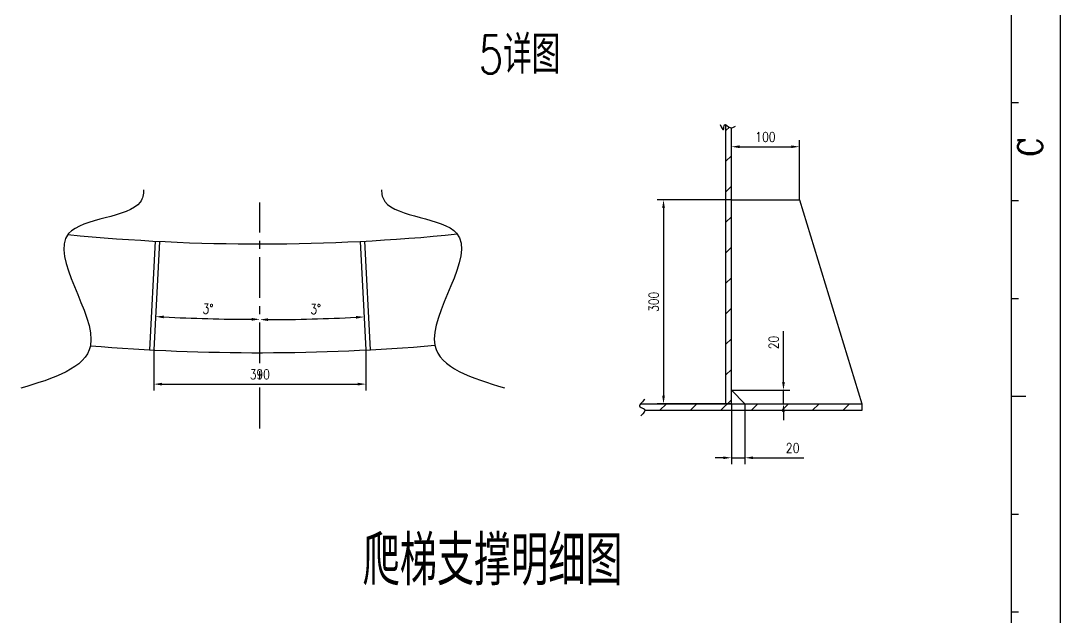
# Model space of a CAD drawing. Header units: inches. Extents: x 8294 to 169867, y -71555 to 12235.
# Drawn here: x 160312 to 169867, y -64137 to -58652 of the extents above; entities that cross this region are included whole.
import ezdxf
from ezdxf.enums import TextEntityAlignment as Align

# ---------------------------------------------------------------- set-up
doc = ezdxf.new("R2010")
doc.units = ezdxf.units.IN
doc.header["$LTSCALE"] = 300
doc.linetypes.add('CENTER', pattern=[2, 1.25, -0.25, 0.25, -0.25])
for name, color, linetype in [('2细线层', 4, 'Continuous'), ('3中心线层', 1, 'CENTER'), ('5剖面线层', 2, 'Continuous'), ('7标注层', 4, 'Continuous'), ('图框层', 7, 'Continuous')]:
    doc.layers.add(name, color=color, linetype=linetype)
doc.styles.add('cooec', font='romans.shx', dxfattribs={"width": 0.5, "bigfont": 'hztxt.shx'})
doc.styles.add('ROMANC', font='romanc.shx', dxfattribs={"width": 0.75})
doc.styles.add('TH_GBDIM', font='romans.shx', dxfattribs={"width": 0.8, "bigfont": 'gbcbig.shx'})
doc.dimstyles.new('TH_GBDIM', dxfattribs={"dimscale": 30, "dimtxt": 3, "dimasz": 2.5, "dimexe": 2, "dimexo": 0, "dimgap": 1.5, "dimtad": 1, "dimdec": 0, "dimzin": 0, "dimdsep": 46, "dimtxsty": 'TH_GBDIM', "dimcen": 2.5, "dimclrd": 130, "dimclre": 130, "dimclrt": 3, "dimadec": 0, "dimazin": 0, "dimtfac": 0.714286, "dimtdec": 0, "dimtmove": 0, "dimatfit": 3, "dimfxl": 1, "dimtzin": 0, "dimlwd": -1, "dimlwe": -1, "dimarcsym": 0})

# ---------------------------------------------------------------- blocks, each defined once
blk = doc.blocks.new('PC_PAPER_BLOCK')
at = {"layer": '2细线层'}
for p, q in [((816, 584), (816, -10)), ((806, 260), (807.5, 260)), ((806, 240), (807.5, 240)), ((806, 220), (807.5, 220)), ((806, 200), (809, 200)), ((806, 175.92), (807.5, 175.92)), ((806, 155.92), (807.5, 155.92))]:
    blk.add_line(p, q, dxfattribs=at)
at = {"layer": '图框层'}
blk.add_line((806, 574), (806, 0), dxfattribs=at)
at = {"layer": '2细线层', "style": 'ROMANC', "width": 0.9}
blk.add_text('C', height=5, rotation=90, dxfattribs=at).set_placement((812.36, 248.87))
blk = doc.blocks.new('*D110')
at = {"color": 130, "transparency": 16777216}
for p, q in [((161535.3, -61679.3), (161535.3, -62053.2)), ((163484.8, -61679.3), (163484.8, -62053.2)), ((161610.3, -61993.2), (163409.8, -61993.2))]:
    blk.add_line(p, q, dxfattribs=at)
for points in [[(161610.3, -61980.7), (161610.3, -62005.7), (161535.3, -61993.2)], [(163409.8, -61980.7), (163409.8, -62005.7), (163484.8, -61993.2)]]:
    blk.add_solid(points, dxfattribs=at)
at = {"layer": 'Defpoints', "color": 0, "transparency": 16777216}
for p in [(161535.3, -61679.3), (163484.8, -61679.3), (163484.8, -61993.2)]:
    blk.add_point(p, dxfattribs=at)
at = {"color": 3, "transparency": 16777216, "insert": (162510, -61903.2), "char_height": 90, "attachment_point": 5, "style": 'TH_GBDIM'}
blk.add_mtext('390', dxfattribs=at)
blk = doc.blocks.new('*D111')
at = {"color": 130, "transparency": 16777216}
blk.add_arc((162510, -43185), 18212.4, 267.21899, 269.76405, dxfattribs=at)
for points in [[(161625.8, -61388.5), (161627, -61363.5), (161551.5, -61372.2)], [(162435.1, -61384.8), (162435, -61409.8), (162510, -61397.4)]]:
    blk.add_solid(points, dxfattribs=at)
at = {"layer": 'Defpoints', "color": 0, "transparency": 16777216}
for p in [(162510, -60323.7), (161587.9, -60680.6), (161870.8, -61386.2), (161535.3, -61679.3), (162510, -62400.4)]:
    blk.add_point(p, dxfattribs=at)
at = {"color": 3, "transparency": 16777216, "insert": (162033, -61301.1), "char_height": 90, "attachment_point": 5, "rotation": 358.49152, "style": 'TH_GBDIM'}
blk.add_mtext('3°', dxfattribs=at)
blk = doc.blocks.new('*D112')
at = {"color": 130, "transparency": 16777216}
blk.add_arc((162510, -43185), 18215.4, 270.23591, 272.78105, dxfattribs=at)
for points in [[(162585.1, -61412.8), (162585, -61387.8), (162510, -61400.4)], [(163393.2, -61366.5), (163394.5, -61391.5), (163468.7, -61375.2)]]:
    blk.add_solid(points, dxfattribs=at)
at = {"layer": 'Defpoints', "color": 0, "transparency": 16777216}
for p in [(162510, -60323.7), (163432.1, -60680.6), (162829.7, -61397.6), (163484.8, -61679.3), (162510, -62400.4)]:
    blk.add_point(p, dxfattribs=at)
at = {"color": 3, "transparency": 16777216, "insert": (163022.7, -61303.2), "char_height": 90, "attachment_point": 5, "rotation": 1.62074, "style": 'TH_GBDIM'}
blk.add_mtext('3°', dxfattribs=at)
blk = doc.blocks.new('*D113')
at = {"color": 130, "transparency": 16777216}
for p, q in [((166843.8, -60299.3), (166843.8, -59750.1)), ((166918.8, -59810.1), (167393.8, -59810.1)), ((167468.8, -60299.3), (167468.8, -59750.1))]:
    blk.add_line(p, q, dxfattribs=at)
for points in [[(166918.8, -59797.6), (166918.8, -59822.6), (166843.8, -59810.1)], [(167393.8, -59797.6), (167393.8, -59822.6), (167468.8, -59810.1)]]:
    blk.add_solid(points, dxfattribs=at)
at = {"layer": 'Defpoints', "color": 0, "transparency": 16777216}
for p in [(167468.8, -59810.1), (166843.8, -60299.3), (167468.8, -60299.3)]:
    blk.add_point(p, dxfattribs=at)
at = {"color": 3, "transparency": 16777216, "insert": (167156.3, -59720.1), "char_height": 90, "attachment_point": 5, "style": 'TH_GBDIM'}
blk.add_mtext('100', dxfattribs=at)
blk = doc.blocks.new('*D114')
at = {"color": 130, "transparency": 16777216}
for p, q in [((166843.8, -60299.3), (166160.3, -60299.3)), ((166220.3, -60374.3), (166220.3, -62099.3)), ((166843.8, -62174.3), (166160.3, -62174.3))]:
    blk.add_line(p, q, dxfattribs=at)
for points in [[(166207.8, -60374.3), (166232.8, -60374.3), (166220.3, -60299.3)], [(166207.8, -62099.3), (166232.8, -62099.3), (166220.3, -62174.3)]]:
    blk.add_solid(points, dxfattribs=at)
at = {"layer": 'Defpoints', "color": 0, "transparency": 16777216}
for p in [(166843.8, -60299.3), (166220.3, -62174.3), (166843.8, -62174.3)]:
    blk.add_point(p, dxfattribs=at)
at = {"color": 3, "transparency": 16777216, "insert": (166130.3, -61236.8), "char_height": 90, "attachment_point": 5, "rotation": 90, "style": 'TH_GBDIM'}
blk.add_mtext('300', dxfattribs=at)
blk = doc.blocks.new('*D115')
at = {"color": 130, "transparency": 16777216}
for p, q in [((166843.8, -62174.3), (166843.8, -62730.5)), ((166968.8, -62174.3), (166968.8, -62730.5)), ((166768.8, -62670.5), (166693.8, -62670.5)), ((166843.8, -62670.5), (166968.8, -62670.5)), ((167043.8, -62670.5), (167510.5, -62670.5))]:
    blk.add_line(p, q, dxfattribs=at)
for points in [[(166768.8, -62658), (166768.8, -62683), (166843.8, -62670.5)], [(167043.8, -62658), (167043.8, -62683), (166968.8, -62670.5)]]:
    blk.add_solid(points, dxfattribs=at)
at = {"layer": 'Defpoints', "color": 0, "transparency": 16777216}
for p in [(166843.8, -62174.3), (166968.8, -62174.3), (166968.8, -62670.5)]:
    blk.add_point(p, dxfattribs=at)
at = {"color": 3, "transparency": 16777216, "insert": (167407.2, -62580.5), "char_height": 90, "attachment_point": 5, "style": 'TH_GBDIM'}
blk.add_mtext('20', dxfattribs=at)
blk = doc.blocks.new('*D116')
at = {"color": 130, "transparency": 16777216}
for p, q in [((167322.7, -61974.3), (167322.7, -61507.6)), ((166843.8, -62049.3), (167382.7, -62049.3)), ((167322.7, -62174.3), (167322.7, -62049.3)), ((166843.8, -62174.3), (167382.7, -62174.3)), ((167322.7, -62249.3), (167322.7, -62324.3))]:
    blk.add_line(p, q, dxfattribs=at)
for points in [[(167310.2, -61974.3), (167335.2, -61974.3), (167322.7, -62049.3)], [(167310.2, -62249.3), (167335.2, -62249.3), (167322.7, -62174.3)]]:
    blk.add_solid(points, dxfattribs=at)
at = {"layer": 'Defpoints', "color": 0, "transparency": 16777216}
for p in [(166843.8, -62049.3), (167322.7, -62049.3), (166843.8, -62174.3)]:
    blk.add_point(p, dxfattribs=at)
at = {"color": 3, "transparency": 16777216, "insert": (167232.7, -61610.9), "char_height": 90, "attachment_point": 5, "rotation": 90, "style": 'TH_GBDIM'}
blk.add_mtext('20', dxfattribs=at)

msp = doc.modelspace()

# ---------------------------------------------------------------- hatches: boundary and pattern name
at = {"layer": '5剖面线层'}
h = msp.add_hatch(dxfattribs=at)
h.set_pattern_fill('ANSI31', color=256, scale=62.5)
h.set_pattern_definition([(45, (52130.92, -88170.95), (-140.3165, 140.3165), [])])
edge = h.paths.add_edge_path()
edge.add_line((166843.8, -62049.3), (166843.8, -59636.5))
edge.add_spline(control_points=[(166843.8, -59636.5), (166840.4, -59636.5), (166823.6, -59633.8), (166804.9, -59615.5), (166793.8, -59609.2)], knot_values=[95.521538, 95.521538, 95.521538, 95.521538, 103.844313, 135.124337, 135.124337, 135.124337, 135.124337], degree=3, periodic=0)
edge.add_line((166793.8, -59609.2), (166793.8, -62174.3))
edge.add_line((166793.8, -62174.3), (166843.8, -62174.3))
edge.add_line((166843.8, -62174.3), (166843.8, -62049.3))
edge = h.paths.add_edge_path()
edge.add_line((168043.8, -62174.3), (166008.5, -62174.3))
edge.add_spline(control_points=[(166008.5, -62174.3), (166008, -62174.9), (166007.5, -62175.5), (166007.1, -62176.2)], knot_values=[32.532257, 32.532257, 32.532257, 32.532257, 34.269783, 34.269783, 34.269783, 34.269783], degree=3, periodic=0)
edge.add_spline(control_points=[(166007.1, -62176.2), (166006.9, -62176.4), (166006.7, -62176.7), (166006.5, -62177)], knot_values=[34.269783, 34.269783, 34.269783, 34.269783, 34.994704, 34.994704, 34.994704, 34.994704], degree=3, periodic=0)
edge.add_spline(control_points=[(166006.5, -62177), (166006.4, -62177.2), (166006.2, -62177.4), (166006.1, -62177.6)], knot_values=[34.994704, 34.994704, 34.994704, 34.994704, 35.616427, 35.616427, 35.616427, 35.616427], degree=3, periodic=0)
edge.add_spline(control_points=[(166006.1, -62177.6), (166005.5, -62178.4), (166005, -62179.3), (166004.5, -62180.1)], knot_values=[35.616427, 35.616427, 35.616427, 35.616427, 37.902372, 37.902372, 37.902372, 37.902372], degree=3, periodic=0)
edge.add_spline(control_points=[(166004.5, -62180.1), (166004.5, -62180.1), (166004.5, -62180.1), (166004.5, -62180.1)], knot_values=[37.902372, 37.902372, 37.902372, 37.902372, 37.902407, 37.902407, 37.902407, 37.902407], degree=3, periodic=0)
edge.add_spline(control_points=[(166004.5, -62180.1), (166003.8, -62181.1), (166003.2, -62182.2), (166002.7, -62183.2)], knot_values=[37.902407, 37.902407, 37.902407, 37.902407, 40.952584, 40.952584, 40.952584, 40.952584], degree=3, periodic=0)
edge.add_spline(control_points=[(166002.7, -62183.2), (166002.6, -62183.4), (166002.5, -62183.5), (166002.4, -62183.7)], knot_values=[40.952584, 40.952584, 40.952584, 40.952584, 41.410143, 41.410143, 41.410143, 41.410143], degree=3, periodic=0)
edge.add_spline(control_points=[(166002.4, -62183.7), (166002.3, -62184), (166002.1, -62184.3), (166002, -62184.6)], knot_values=[41.410143, 41.410143, 41.410143, 41.410143, 42.321053, 42.321053, 42.321053, 42.321053], degree=3, periodic=0)
edge.add_spline(control_points=[(166002, -62184.6), (166001.8, -62185), (166001.6, -62185.3), (166001.5, -62185.7)], knot_values=[42.321053, 42.321053, 42.321053, 42.321053, 43.429545, 43.429545, 43.429545, 43.429545], degree=3, periodic=0)
edge.add_spline(control_points=[(166001.5, -62185.7), (166001.5, -62185.7), (166001.5, -62185.7), (166001.5, -62185.7)], knot_values=[43.429545, 43.429545, 43.429545, 43.429545, 43.430287, 43.430287, 43.430287, 43.430287], degree=3, periodic=0)
edge.add_spline(control_points=[(166001.5, -62185.7), (166001.2, -62186.3), (166001, -62186.8), (166000.8, -62187.4)], knot_values=[43.430287, 43.430287, 43.430287, 43.430287, 45.15699, 45.15699, 45.15699, 45.15699], degree=3, periodic=0)
edge.add_spline(control_points=[(166000.8, -62187.4), (166000.8, -62187.4), (166000.7, -62187.4), (166000.7, -62187.5)], knot_values=[45.15699, 45.15699, 45.15699, 45.15699, 45.284563, 45.284563, 45.284563, 45.284563], degree=3, periodic=0)
edge.add_spline(control_points=[(166000.7, -62187.5), (166000.7, -62187.7), (166000.6, -62187.9), (166000.5, -62188.1)], knot_values=[45.284563, 45.284563, 45.284563, 45.284563, 45.951708, 45.951708, 45.951708, 45.951708], degree=3, periodic=0)
edge.add_spline(control_points=[(166000.5, -62188.1), (166000.4, -62188.3), (166000.4, -62188.6), (166000.3, -62188.8)], knot_values=[45.951708, 45.951708, 45.951708, 45.951708, 46.627092, 46.627092, 46.627092, 46.627092], degree=3, periodic=0)
edge.add_spline(control_points=[(166000.3, -62188.8), (166000.3, -62188.8), (166000.3, -62188.8), (166000.3, -62188.8)], knot_values=[46.627092, 46.627092, 46.627092, 46.627092, 46.627168, 46.627168, 46.627168, 46.627168], degree=3, periodic=0)
edge.add_spline(control_points=[(166000.3, -62188.8), (166000.2, -62189.1), (166000.1, -62189.5), (166000, -62189.9)], knot_values=[46.627168, 46.627168, 46.627168, 46.627168, 47.841804, 47.841804, 47.841804, 47.841804], degree=3, periodic=0)
edge.add_spline(control_points=[(166000, -62189.9), (166000, -62189.9), (166000, -62189.9), (166000, -62189.9)], knot_values=[47.841804, 47.841804, 47.841804, 47.841804, 47.867877, 47.867877, 47.867877, 47.867877], degree=3, periodic=0)
edge.add_spline(control_points=[(166000, -62189.9), (165999.9, -62190.1), (165999.9, -62190.3), (165999.9, -62190.5)], knot_values=[47.867877, 47.867877, 47.867877, 47.867877, 48.485677, 48.485677, 48.485677, 48.485677], degree=3, periodic=0)
edge.add_spline(control_points=[(165999.9, -62190.5), (165999.8, -62190.7), (165999.8, -62190.9), (165999.7, -62191.1)], knot_values=[48.485677, 48.485677, 48.485677, 48.485677, 49.212265, 49.212265, 49.212265, 49.212265], degree=3, periodic=0)
edge.add_spline(control_points=[(165999.7, -62191.1), (165999.7, -62191.1), (165999.7, -62191.1), (165999.7, -62191.1)], knot_values=[49.212265, 49.212265, 49.212265, 49.212265, 49.212269, 49.212269, 49.212269, 49.212269], degree=3, periodic=0)
edge.add_spline(control_points=[(165999.7, -62191.1), (165999.7, -62191.5), (165999.6, -62191.8), (165999.6, -62192.2)], knot_values=[49.212269, 49.212269, 49.212269, 49.212269, 50.375312, 50.375312, 50.375312, 50.375312], degree=3, periodic=0)
edge.add_spline(control_points=[(165999.6, -62192.2), (165999.6, -62192.2), (165999.6, -62192.2), (165999.6, -62192.3)], knot_values=[50.375312, 50.375312, 50.375312, 50.375312, 50.451431, 50.451431, 50.451431, 50.451431], degree=3, periodic=0)
edge.add_spline(control_points=[(165999.6, -62192.3), (165999.6, -62192.4), (165999.5, -62192.6), (165999.5, -62192.8)], knot_values=[50.451431, 50.451431, 50.451431, 50.451431, 51.019749, 51.019749, 51.019749, 51.019749], degree=3, periodic=0)
edge.add_spline(control_points=[(165999.5, -62192.8), (165999.5, -62193), (165999.5, -62193.2), (165999.5, -62193.4)], knot_values=[51.019749, 51.019749, 51.019749, 51.019749, 51.797488, 51.797488, 51.797488, 51.797488], degree=3, periodic=0)
edge.add_spline(control_points=[(165999.5, -62193.4), (165999.5, -62193.4), (165999.5, -62193.4), (165999.5, -62193.4)], knot_values=[51.797488, 51.797488, 51.797488, 51.797488, 51.797497, 51.797497, 51.797497, 51.797497], degree=3, periodic=0)
edge.add_spline(control_points=[(165999.5, -62193.4), (165999.5, -62193.8), (165999.5, -62194.1), (165999.5, -62194.4)], knot_values=[51.797497, 51.797497, 51.797497, 51.797497, 52.908963, 52.908963, 52.908963, 52.908963], degree=3, periodic=0)
edge.add_spline(control_points=[(165999.5, -62194.4), (165999.5, -62194.4), (165999.5, -62194.5), (165999.5, -62194.5)], knot_values=[52.908963, 52.908963, 52.908963, 52.908963, 53.035191, 53.035191, 53.035191, 53.035191], degree=3, periodic=0)
edge.add_spline(control_points=[(165999.5, -62194.5), (165999.5, -62194.6), (165999.5, -62194.8), (165999.5, -62194.9)], knot_values=[53.035191, 53.035191, 53.035191, 53.035191, 53.55391, 53.55391, 53.55391, 53.55391], degree=3, periodic=0)
edge.add_spline(control_points=[(165999.5, -62194.9), (165999.5, -62195.2), (165999.6, -62195.4), (165999.6, -62195.6)], knot_values=[53.55391, 53.55391, 53.55391, 53.55391, 54.382752, 54.382752, 54.382752, 54.382752], degree=3, periodic=0)
edge.add_spline(control_points=[(165999.6, -62195.6), (165999.6, -62195.6), (165999.6, -62195.6), (165999.6, -62195.6)], knot_values=[54.382752, 54.382752, 54.382752, 54.382752, 54.382759, 54.382759, 54.382759, 54.382759], degree=3, periodic=0)
edge.add_spline(control_points=[(165999.6, -62195.6), (165999.6, -62195.9), (165999.7, -62196.2), (165999.7, -62196.5)], knot_values=[54.382759, 54.382759, 54.382759, 54.382759, 55.442738, 55.442738, 55.442738, 55.442738], degree=3, periodic=0)
edge.add_spline(control_points=[(165999.7, -62196.5), (165999.7, -62196.5), (165999.8, -62196.6), (165999.8, -62196.6)], knot_values=[55.442738, 55.442738, 55.442738, 55.442738, 55.619127, 55.619127, 55.619127, 55.619127], degree=3, periodic=0)
edge.add_spline(control_points=[(165999.8, -62196.6), (165999.8, -62196.8), (165999.8, -62196.9), (165999.9, -62197)], knot_values=[55.619127, 55.619127, 55.619127, 55.619127, 56.088147, 56.088147, 56.088147, 56.088147], degree=3, periodic=0)
edge.add_spline(control_points=[(165999.9, -62197), (165999.9, -62197.2), (166000, -62197.5), (166000.1, -62197.7)], knot_values=[56.088147, 56.088147, 56.088147, 56.088147, 56.968052, 56.968052, 56.968052, 56.968052], degree=3, periodic=0)
edge.add_spline(control_points=[(166000.1, -62197.7), (166000.1, -62197.7), (166000.1, -62197.7), (166000.1, -62197.7)], knot_values=[56.968052, 56.968052, 56.968052, 56.968052, 56.968071, 56.968071, 56.968071, 56.968071], degree=3, periodic=0)
edge.add_spline(control_points=[(166000.1, -62197.7), (166000.1, -62198), (166000.2, -62198.2), (166000.3, -62198.5)], knot_values=[56.968071, 56.968071, 56.968071, 56.968071, 57.97662, 57.97662, 57.97662, 57.97662], degree=3, periodic=0)
edge.add_spline(control_points=[(166000.3, -62198.5), (166000.4, -62198.5), (166000.4, -62198.6), (166000.4, -62198.6)], knot_values=[57.97662, 57.97662, 57.97662, 57.97662, 58.203217, 58.203217, 58.203217, 58.203217], degree=3, periodic=0)
edge.add_spline(control_points=[(166000.4, -62198.6), (166000.5, -62198.8), (166000.5, -62198.9), (166000.6, -62199)], knot_values=[58.203217, 58.203217, 58.203217, 58.203217, 58.622451, 58.622451, 58.622451, 58.622451], degree=3, periodic=0)
edge.add_spline(control_points=[(166000.6, -62199), (166000.7, -62199.2), (166000.8, -62199.4), (166000.9, -62199.7)], knot_values=[58.622451, 58.622451, 58.622451, 58.622451, 59.553383, 59.553383, 59.553383, 59.553383], degree=3, periodic=0)
edge.add_spline(control_points=[(166000.9, -62199.7), (166001, -62199.9), (166001.2, -62200.1), (166001.3, -62200.4)], knot_values=[59.553383, 59.553383, 59.553383, 59.553383, 60.510595, 60.510595, 60.510595, 60.510595], degree=3, periodic=0)
edge.add_spline(control_points=[(166001.3, -62200.4), (166001.4, -62200.4), (166001.4, -62200.5), (166001.5, -62200.6)], knot_values=[60.510595, 60.510595, 60.510595, 60.510595, 60.78744, 60.78744, 60.78744, 60.78744], degree=3, periodic=0)
edge.add_spline(control_points=[(166001.5, -62200.6), (166001.6, -62200.7), (166001.7, -62200.9), (166001.8, -62201)], knot_values=[60.78744, 60.78744, 60.78744, 60.78744, 61.466611, 61.466611, 61.466611, 61.466611], degree=3, periodic=0)
edge.add_spline(control_points=[(166001.8, -62201), (166002, -62201.3), (166002.2, -62201.6), (166002.5, -62201.9)], knot_values=[61.466611, 61.466611, 61.466611, 61.466611, 62.708474, 62.708474, 62.708474, 62.708474], degree=3, periodic=0)
edge.add_spline(control_points=[(166002.5, -62201.9), (166002.6, -62202), (166002.8, -62202.2), (166002.9, -62202.3)], knot_values=[62.708474, 62.708474, 62.708474, 62.708474, 63.371781, 63.371781, 63.371781, 63.371781], degree=3, periodic=0)
edge.add_spline(control_points=[(166002.9, -62202.3), (166003, -62202.4), (166003, -62202.5), (166003.1, -62202.5)], knot_values=[63.371781, 63.371781, 63.371781, 63.371781, 63.662966, 63.662966, 63.662966, 63.662966], degree=3, periodic=0)
edge.add_spline(control_points=[(166003.1, -62202.5), (166003.3, -62202.7), (166003.5, -62202.9), (166003.7, -62203.1)], knot_values=[63.662966, 63.662966, 63.662966, 63.662966, 64.611489, 64.611489, 64.611489, 64.611489], degree=3, periodic=0)
edge.add_spline(control_points=[(166003.7, -62203.1), (166003.8, -62203.2), (166004.1, -62203.4), (166004.3, -62203.6), (166004.5, -62203.7)], knot_values=[64.611489, 64.611489, 64.611489, 64.611489, 64.980973, 65.549516, 65.549516, 65.549516, 65.549516], degree=3, periodic=0)
edge.add_spline(control_points=[(166004.5, -62203.7), (166004.6, -62203.8), (166004.7, -62203.9), (166004.8, -62204)], knot_values=[65.549516, 65.549516, 65.549516, 65.549516, 65.955792, 65.955792, 65.955792, 65.955792], degree=3, periodic=0)
edge.add_spline(control_points=[(166004.8, -62204), (166004.8, -62204), (166004.9, -62204.1), (166005, -62204.1)], knot_values=[65.955792, 65.955792, 65.955792, 65.955792, 66.187421, 66.187421, 66.187421, 66.187421], degree=3, periodic=0)
edge.add_spline(control_points=[(166005, -62204.1), (166005.2, -62204.3), (166005.5, -62204.5), (166005.8, -62204.7)], knot_values=[66.187421, 66.187421, 66.187421, 66.187421, 67.172294, 67.172294, 67.172294, 67.172294], degree=3, periodic=0)
edge.add_spline(control_points=[(166005.8, -62204.7), (166006.1, -62204.9), (166006.3, -62205.1), (166006.6, -62205.3)], knot_values=[67.172294, 67.172294, 67.172294, 67.172294, 68.078318, 68.078318, 68.078318, 68.078318], degree=3, periodic=0)
edge.add_spline(control_points=[(166006.6, -62205.3), (166006.8, -62205.4), (166006.9, -62205.4), (166007.1, -62205.5)], knot_values=[68.078318, 68.078318, 68.078318, 68.078318, 68.539139, 68.539139, 68.539139, 68.539139], degree=3, periodic=0)
edge.add_spline(control_points=[(166007.1, -62205.5), (166007.3, -62205.7), (166007.6, -62205.8), (166007.9, -62206)], knot_values=[68.539139, 68.539139, 68.539139, 68.539139, 69.358996, 69.358996, 69.358996, 69.358996], degree=3, periodic=0)
edge.add_spline(control_points=[(166007.9, -62206), (166008.5, -62206.3), (166009.1, -62206.7), (166009.8, -62207)], knot_values=[69.358996, 69.358996, 69.358996, 69.358996, 71.233684, 71.233684, 71.233684, 71.233684], degree=3, periodic=0)
edge.add_spline(control_points=[(166009.8, -62207), (166010.2, -62207.2), (166010.7, -62207.4), (166011.1, -62207.6)], knot_values=[71.233684, 71.233684, 71.233684, 71.233684, 72.412153, 72.412153, 72.412153, 72.412153], degree=3, periodic=0)
edge.add_spline(control_points=[(166011.1, -62207.6), (166011.2, -62207.7), (166011.4, -62207.8), (166011.5, -62207.8)], knot_values=[72.412153, 72.412153, 72.412153, 72.412153, 72.776111, 72.776111, 72.776111, 72.776111], degree=3, periodic=0)
edge.add_spline(control_points=[(166011.5, -62207.8), (166012.3, -62208.2), (166013, -62208.5), (166013.8, -62208.8)], knot_values=[72.776111, 72.776111, 72.776111, 72.776111, 74.718445, 74.718445, 74.718445, 74.718445], degree=3, periodic=0)
edge.add_spline(control_points=[(166013.8, -62208.8), (166014.7, -62209.2), (166015.5, -62209.5), (166016.4, -62209.9)], knot_values=[74.718445, 74.718445, 74.718445, 74.718445, 76.829987, 76.829987, 76.829987, 76.829987], degree=3, periodic=0)
edge.add_spline(control_points=[(166016.4, -62209.9), (166017.2, -62210.1), (166018, -62210.4), (166018.7, -62210.7)], knot_values=[76.829987, 76.829987, 76.829987, 76.829987, 78.613223, 78.613223, 78.613223, 78.613223], degree=3, periodic=0)
edge.add_spline(control_points=[(166018.7, -62210.7), (166019.1, -62210.8), (166019.5, -62211), (166019.9, -62211.1)], knot_values=[78.613223, 78.613223, 78.613223, 78.613223, 79.476991, 79.476991, 79.476991, 79.476991], degree=3, periodic=0)
edge.add_spline(control_points=[(166019.9, -62211.1), (166021.8, -62211.8), (166023.9, -62212.5), (166025.9, -62213.2)], knot_values=[79.476991, 79.476991, 79.476991, 79.476991, 83.982198, 83.982198, 83.982198, 83.982198], degree=3, periodic=0)
edge.add_spline(control_points=[(166030, -62214.7), (166028.7, -62214.2), (166027.3, -62213.7), (166025.9, -62213.2)], knot_values=[83.982198, 83.982198, 83.982198, 83.982198, 87.121318, 87.121318, 87.121318, 87.121318], degree=3, periodic=0)
edge.add_spline(control_points=[(166034.3, -62216.3), (166032.9, -62215.8), (166031.5, -62215.2), (166030, -62214.7)], knot_values=[87.121348, 87.121348, 87.121348, 87.121348, 90.460504, 90.460504, 90.460504, 90.460504], degree=3, periodic=0)
edge.add_spline(control_points=[(166037.6, -62217.7), (166037.1, -62217.5), (166036.6, -62217.3), (166036.1, -62217.1)], knot_values=[91.898864, 91.898864, 91.898864, 91.898864, 93.1388, 93.1388, 93.1388, 93.1388], degree=3, periodic=0)
edge.add_spline(control_points=[(166040.3, -62219.1), (166039.5, -62218.6), (166038.6, -62218.2), (166037.6, -62217.7)], knot_values=[93.187448, 93.187448, 93.187448, 93.187448, 95.619229, 95.619229, 95.619229, 95.619229], degree=3, periodic=0)
edge.add_spline(control_points=[(166042.3, -62220.2), (166042.1, -62220), (166041.8, -62219.9), (166041.5, -62219.7)], knot_values=[96.730562, 96.730562, 96.730562, 96.730562, 97.601332, 97.601332, 97.601332, 97.601332], degree=3, periodic=0)
edge.add_spline(control_points=[(166044.8, -62221.9), (166044.6, -62221.7), (166044.3, -62221.5), (166044.1, -62221.3)], knot_values=[99.478168, 99.478168, 99.478168, 99.478168, 100.363795, 100.363795, 100.363795, 100.363795], degree=3, periodic=0)
edge.add_spline(control_points=[(166046.6, -62223.6), (166046.5, -62223.4), (166046.3, -62223.2), (166046.1, -62223.1), (166046.1, -62223)], knot_values=[102.047137, 102.047137, 102.047137, 102.047137, 102.655011, 102.891987, 102.891987, 102.891987, 102.891987], degree=3, periodic=0)
edge.add_spline(control_points=[(166048, -62225.3), (166047.9, -62225.2), (166047.8, -62225), (166047.7, -62224.8)], knot_values=[104.615376, 104.615376, 104.615376, 104.615376, 105.338086, 105.338086, 105.338086, 105.338086], degree=3, periodic=0)
edge.add_spline(control_points=[(166048.9, -62227), (166048.9, -62227), (166048.9, -62226.9), (166048.9, -62226.9)], knot_values=[107.30772, 107.30772, 107.30772, 107.30772, 107.539112, 107.539112, 107.539112, 107.539112], degree=3, periodic=0)
edge.add_spline(control_points=[(166049.7, -62229.5), (166049.7, -62229.3), (166049.6, -62229.1), (166049.6, -62228.9)], knot_values=[109.785799, 109.785799, 109.785799, 109.785799, 110.490076, 110.490076, 110.490076, 110.490076], degree=3, periodic=0)
edge.add_spline(control_points=[(166049.9, -62231.7), (166049.9, -62231.5), (166049.9, -62231.3), (166049.9, -62231.1)], knot_values=[112.370935, 112.370935, 112.370935, 112.370935, 113.023999, 113.023999, 113.023999, 113.023999], degree=3, periodic=0)
edge.add_spline(control_points=[(166049.8, -62234), (166049.8, -62233.8), (166049.9, -62233.6), (166049.9, -62233.4)], knot_values=[114.956009, 114.956009, 114.956009, 114.956009, 115.557794, 115.557794, 115.557794, 115.557794], degree=3, periodic=0)
edge.add_spline(control_points=[(166049.5, -62235.8), (166049.6, -62235.4), (166049.6, -62235), (166049.7, -62234.7)], knot_values=[116.295541, 116.295541, 116.295541, 116.295541, 117.44367, 117.44367, 117.44367, 117.44367], degree=3, periodic=0)
edge.add_line((166049.3, -62236.8), (168043.8, -62236.8))
edge.add_line((168043.8, -62236.8), (168043.8, -62174.3))

# ---------------------------------------------------------------- linework, layer by layer
for p, q in [((166793.8, -62174.3), (166793.8, -59609.2)), ((166843.8, -62174.3), (166843.8, -59636.5)), ((166843.8, -60299.3), (167468.8, -60299.3)), ((167468.8, -60299.3), (168043.8, -62174.3)), ((161548, -60678.6), (161495.4, -61677.2)), ((161587.9, -60680.6), (161535.3, -61679.3)), ((163432.1, -60680.6), (163484.8, -61679.3)), ((163472, -60678.6), (163524.7, -61677.2)), ((166843.8, -62174.3), (166843.8, -62049.3)), ((166968.8, -62174.3), (166843.8, -62049.3)), ((166008.5, -62174.3), (168043.8, -62174.3)), ((166793.8, -62174.3), (166843.8, -62174.3)), ((168043.8, -62174.3), (168043.8, -62236.8)), ((168043.8, -62236.8), (166049.3, -62236.8))]:
    msp.add_line(p, q)
for radius, start, end in [(18000, 264.37211, 275.78512), (19000, 265.29486, 274.85564)]:
    msp.add_arc((162510, -42704.3), radius, start, end)
for points in [[(166742, -59607.2), (166771.3, -59652.6), (166780.5, -59608), (166833.3, -59634.6), (166880.9, -59621.3)], [(166047.6, -62134.8), (166004, -62203.4), (166046.2, -62223.2), (166011.9, -62285.1)]]:
    msp.add_spline(points, degree=3)
for points, knots in [([(161440.8, -60205.3), (161442.9, -60248.7), (161392.9, -60464.8), (160261.7, -60461.7), (161327.7, -61722.1), (160610.6, -61940.7), (160311.9, -62031.7)], [459.211338, 459.211338, 459.211338, 459.211338, 614.67603, 1334.864326, 2385.065084, 3134.981578, 3134.981578, 3134.981578, 3134.981578]), ([(163628.8, -60205.3), (163627.5, -60247), (163679.8, -60460.7), (164808.1, -60457.6), (163742.1, -61717.9), (164459.2, -61936.5), (164757.9, -62027.6)], [464.186254, 464.186254, 464.186254, 464.186254, 614.67603, 1334.864326, 2385.065084, 3134.981578, 3134.981578, 3134.981578, 3134.981578])]:
    msp.add_open_spline(points, degree=3, knots=knots)
at = {"layer": '3中心线层'}
msp.add_line((162510, -62400.4), (162510, -60323.7), dxfattribs=at)

# ---------------------------------------------------------------- block references
at = {"layer": '7标注层', "xscale": 45, "yscale": 45, "zscale": 45}
msp.add_blockref('PC_PAPER_BLOCK', (133146.6, -71104.8), dxfattribs=at)

# ---------------------------------------------------------------- texts
at = {"layer": '7标注层', "style": 'cooec', "width": 0.75}
for s, height, p in [('5详图', 350, (164896.2, -58944.8)), ('爬梯支撑明细图', 455, (164649.2, -63592.6))]:
    msp.add_text(s, height=height, dxfattribs=at).set_placement(p, align=Align.MIDDLE)

# ---------------------------------------------------------------- dimensions: what is measured, and where the dimension line sits
for base, p1, p2, text, picture, middle in [((167468.8, -59810.1), (166843.8, -60299.3), (167468.8, -60299.3), '100', '*D113', (167156.3, -59810.1)), ((163484.8, -61993.2), (161535.3, -61679.3), (163484.8, -61679.3), '390', '*D110', (162510, -61993.2)), ((166968.8, -62670.5), (166843.8, -62174.3), (166968.8, -62174.3), '20', '*D115', (167407.2, -62670.5))]:
    dim = msp.add_linear_dim(base=base, p1=p1, p2=p2, text=text, dimstyle='TH_GBDIM')
    dim.commit()
    dim.dimension.update_dxf_attribs({"geometry": picture, "text_midpoint": middle, "dimtype": 160})
for base, line2, picture, middle in [((161870.8, -61386.2), ((161587.9, -60680.6), (161535.3, -61679.3)), '*D111', (162030.6, -61391.1)), ((162829.7, -61397.6), ((163432.1, -60680.6), (163484.8, -61679.3)), '*D112', (163025.2, -61393.1))]:
    dim = msp.add_angular_dim_2l(base=base, line1=((162510, -62400.4), (162510, -60323.7)), line2=line2, dimstyle='TH_GBDIM')
    dim.commit()
    dim.dimension.update_dxf_attribs({"geometry": picture, "text_midpoint": middle, "dimtype": 162})
dim = msp.add_linear_dim(base=(166220.3, -62174.3), p1=(166843.8, -60299.3), p2=(166843.8, -62174.3), angle=90, text='300', dimstyle='TH_GBDIM')
dim.commit()
dim.dimension.update_dxf_attribs({"geometry": '*D114', "text_midpoint": (166130.3, -61236.8)})
dim = msp.add_linear_dim(base=(167322.7, -62049.3), p1=(166843.8, -62174.3), p2=(166843.8, -62049.3), angle=90, text='20', dimstyle='TH_GBDIM')
dim.commit()
dim.dimension.update_dxf_attribs({"geometry": '*D116', "text_midpoint": (167322.7, -61610.9), "dimtype": 160})

doc.saveas('drawing.dxf')
